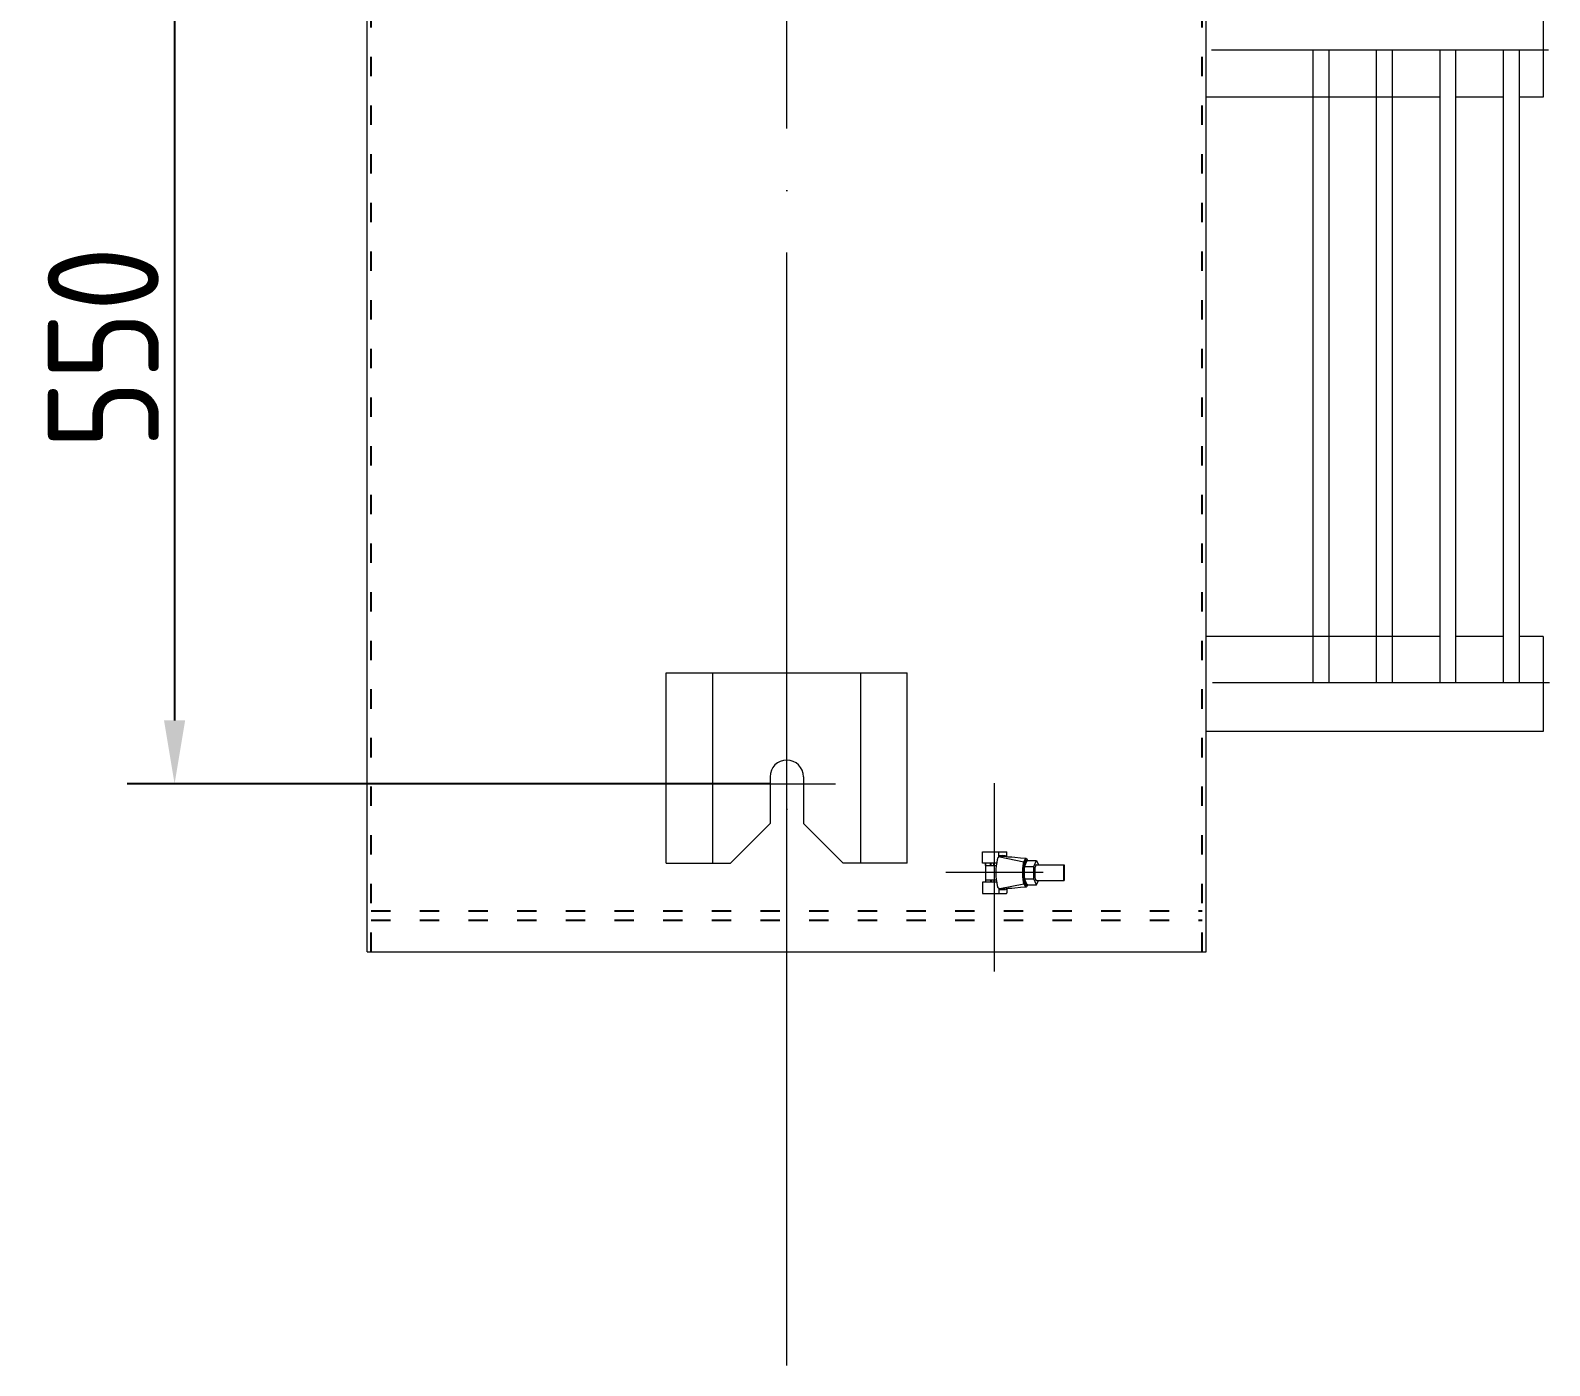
# Model space of a CAD drawing. Header units: millimetres. Extents: x 89051 to 218395, y -330386 to -125649.
# Drawn here: x 98969 to 99927, y -127918 to -127076 of the extents above; entities that cross this region are included whole.
import ezdxf

# ---------------------------------------------------------------- set-up
doc = ezdxf.new("R2010")
doc.units = ezdxf.units.MM
doc.header["$LTSCALE"] = 13
for name, pattern in [('1 实线', [0]), ('ACAD_ISO03W100', [1.18, 0.47, -0.71]), ('ACAD_ISO04W100', [30, 24, -3, 0, -3]), ('CENTER', [50.8, 31.75, -6.35, 6.35, -6.35])]:
    doc.linetypes.add(name, pattern=pattern)
doc.layers.get('0').update_dxf_attribs({"color": 1, "linetype": 'CENTER'})
for name, color, linetype in [('CORE', 5, 'Continuous'), ('PDF_Visible (ANSI)', 7, 'Continuous'), ('PDF_Visible Narrow (ANSI)', 7, 'Continuous'), ('粗实线', 4, 'Continuous')]:
    doc.layers.add(name, color=color, linetype=linetype)
doc.layers.add('标注、文本', color=3, linetype='Continuous', lineweight=25)
doc.styles.get("Standard").update_dxf_attribs({"font": 'gbenor.shx', "bigfont": 'gbcbig.shx'})
doc.dimstyles.new('1-15', dxfattribs={"dimscale": 20, "dimtxt": 3.5, "dimasz": 2, "dimexe": 1.5, "dimexo": 0.5, "dimgap": 0.5, "dimtad": 1, "dimtoh": 1, "dimdec": 1, "dimdsep": 46, "dimtxsty": 'Standard', "dimcen": 2.5, "dimclrd": 3, "dimclre": 3, "dimclrt": 3, "dimadec": 0, "dimazin": 2, "dimtfac": 1, "dimtdec": 1, "dimtmove": 0, "dimatfit": 2, "dimfxl": 1, "dimarcsym": 0})

# ---------------------------------------------------------------- blocks, each defined once
blk = doc.blocks.new('*D541')
at = {"layer": 'Defpoints', "color": 0, "transparency": 16777216}
for p in [(99445.89, -127001.08), (99059.9, -127551.08), (99445.89, -127551.08)]:
    blk.add_point(p, dxfattribs=at)
at = {"layer": '标注、文本', "color": 3, "lineweight": -2, "transparency": 16777216}
for p, q in [((99435.89, -127001.08), (99029.9, -127001.08)), ((99059.9, -127041.08), (99059.9, -127511.08)), ((99435.89, -127551.08), (99029.9, -127551.08))]:
    blk.add_line(p, q, dxfattribs=at)
at = {"layer": '标注、文本', "color": 3, "transparency": 16777216}
for points in [[(99053.24, -127041.08), (99066.57, -127041.08), (99059.9, -127001.08)], [(99053.24, -127511.08), (99066.57, -127511.08), (99059.9, -127551.08)]]:
    blk.add_solid(points, dxfattribs=at)
at = {"layer": '标注、文本', "color": 3, "transparency": 16777216, "insert": (99014.9, -127276.08), "char_height": 70, "attachment_point": 5, "rotation": 90}
blk.add_mtext('550', dxfattribs=at)

msp = doc.modelspace()

# ---------------------------------------------------------------- linework, layer by layer
at = {"color": 7, "linetype": '1 实线', "lineweight": 0}
for p, q in [((99181.39, -127657.08), (99181.39, -126927.95)), ((99710.39, -127657.08), (99710.39, -126927.95)), ((99922.89, -127058.1), (99922.89, -127118.1)), ((99777.89, -127487.28), (99777.89, -127088.29)), ((99787.89, -127088.29), (99777.89, -127088.29)), ((99787.89, -127487.28), (99787.89, -127088.29)), ((99817.89, -127487.28), (99817.89, -127088.29)), ((99827.89, -127088.29), (99817.89, -127088.29)), ((99827.89, -127487.28), (99827.89, -127088.29)), ((99857.89, -127487.28), (99857.89, -127088.29)), ((99867.89, -127088.29), (99857.89, -127088.29)), ((99867.89, -127487.28), (99867.89, -127088.29)), ((99897.89, -127487.28), (99897.89, -127088.29)), ((99907.89, -127088.29), (99897.89, -127088.29)), ((99907.89, -127487.28), (99907.89, -127088.29)), ((99857.89, -127118.1), (99710.39, -127118.1)), ((99897.89, -127118.1), (99867.89, -127118.1)), ((99922.89, -127118.1), (99907.89, -127118.1)), ((99857.89, -127458.1), (99710.39, -127458.1)), ((99897.89, -127458.1), (99867.89, -127458.1)), ((99922.89, -127458.1), (99907.89, -127458.1)), ((99922.89, -127458.1), (99922.89, -127518.1)), ((99369.89, -127481.08), (99521.9, -127481.08)), ((99369.89, -127601.08), (99369.89, -127481.08)), ((99399.22, -127601.08), (99399.22, -127481.08)), ((99492.57, -127601.08), (99492.57, -127481.08)), ((99521.9, -127601.08), (99521.9, -127481.08)), ((99787.89, -127487.28), (99777.89, -127487.28)), ((99827.89, -127487.28), (99817.89, -127487.28)), ((99867.89, -127487.28), (99857.89, -127487.28)), ((99907.89, -127487.28), (99897.89, -127487.28)), ((99922.89, -127518.1), (99710.39, -127518.1)), ((99435.39, -127546.58), (99435.39, -127576.08)), ((99456.39, -127546.58), (99456.39, -127576.08)), ((99410.39, -127601.08), (99435.39, -127576.08)), ((99481.39, -127601.08), (99456.39, -127576.08)), ((99369.89, -127601.08), (99410.39, -127601.08)), ((99369.89, -127601.08), (99410.39, -127601.08)), ((99521.9, -127601.08), (99481.39, -127601.08)), ((99521.9, -127601.08), (99481.39, -127601.08)), ((99181.39, -127657.08), (99710.39, -127657.08))]:
    msp.add_line(p, q, dxfattribs=at)
msp.add_arc((99445.89, -127546.58), 10.5, 0, 180, dxfattribs=at)
at = {"layer": 'CORE', "color": 0, "linetype": 'ByBlock'}
msp.add_line((99620.84, -127611.93), (99620.84, -127602.24), dxfattribs=at)
at = {"layer": 'PDF_Visible (ANSI)', "lineweight": 13}
for points in [[(99569.28, -127601.15), (99569.28, -127593.96), (99579.75, -127593.96)], [(99580.06, -127596.3), (99579.75, -127597.4), (99579.75, -127593.96), (99584.43, -127593.96)], [(99584.59, -127594.43), (99584.59, -127594.11), (99584.43, -127593.96)], [(99578.34, -127601.15), (99569.28, -127601.15)], [(99571.15, -127601.15), (99571.15, -127613.02)], [(99571.31, -127602.55), (99571.31, -127601.15)], [(99571.31, -127602.55), (99578.34, -127602.55)], [(99574.43, -127602.55), (99574.43, -127601.15)], [(99574.9, -127602.55), (99574.9, -127601.15)], [(99576.46, -127602.55), (99576.46, -127601.15)], [(99579.28, -127616.93), (99578.81, -127615.36), (99578.5, -127613.49), (99578.18, -127611.46), (99578.03, -127609.27), (99578.03, -127607.08), (99578.03, -127604.9), (99578.18, -127602.71), (99578.5, -127600.68), (99578.81, -127598.8), (99579.28, -127597.24)], [(99579.28, -127597.24), (99579.75, -127597.4)], [(99580.37, -127597.08), (99580.21, -127596.93), (99580.06, -127596.77), (99580.06, -127596.3)], [(99580.37, -127597.08), (99595.37, -127600.21), (99595.06, -127601.3), (99594.75, -127602.86), (99594.59, -127604.43), (99594.59, -127606.15), (99594.59, -127608.02), (99594.59, -127609.74), (99594.75, -127611.3), (99595.06, -127612.86), (99595.37, -127614.11)], [(99583.81, -127596.3), (99583.96, -127596.61), (99584.12, -127596.77), (99584.28, -127596.93), (99584.59, -127597.08)], [(99596.93, -127598.18), (99593.34, -127597.86), (99589.75, -127597.55), (99587.87, -127597.4), (99586.31, -127597.24), (99585.53, -127597.24), (99584.9, -127597.08), (99584.43, -127597.08), (99584.43, -127597.08)], [(99584.59, -127597.08), (99584.59, -127594.43)], [(99584.75, -127597.08), (99584.59, -127597.08)], [(99596.78, -127599.27), (99596.31, -127599.43), (99596, -127600.05), (99595.53, -127600.99), (99595.21, -127602.24), (99595.06, -127603.65), (99594.9, -127605.36), (99594.75, -127607.08), (99594.9, -127608.8), (99595.06, -127610.52), (99595.21, -127611.93), (99595.53, -127613.18), (99596, -127614.11), (99596.31, -127614.74), (99596.78, -127614.9), (99597.4, -127614.9)], [(99598.03, -127599.43), (99597.56, -127598.65), (99597.09, -127598.33), (99596.62, -127598.18), (99596.15, -127598.49), (99595.84, -127599.11), (99595.37, -127600.21)], [(99597.87, -127614.74), (99597.4, -127614.9), (99596.93, -127614.74), (99596.46, -127614.27), (99596.15, -127613.33), (99595.84, -127612.08), (99595.53, -127610.52), (99595.37, -127608.8), (99595.37, -127607.08), (99595.37, -127605.36), (99595.53, -127603.65), (99595.84, -127602.08), (99596.15, -127600.83), (99596.46, -127599.9), (99596.93, -127599.43), (99597.4, -127599.27), (99597.87, -127599.43)], [(99597.56, -127599.43), (99597.25, -127599.58), (99596.78, -127600.05), (99596.46, -127600.83), (99596.15, -127601.93), (99595.84, -127603.18), (99595.68, -127604.74), (99595.68, -127606.3), (99595.68, -127607.86), (99595.68, -127609.43), (99595.84, -127610.99), (99596.15, -127612.24), (99596.46, -127613.33), (99596.78, -127614.11), (99597.25, -127614.58), (99597.56, -127614.74)], [(99595.84, -127603.18), (99597.56, -127599.43), (99603.5, -127599.43), (99604.59, -127602.24)], [(99595.84, -127610.99), (99595.84, -127603.18), (99601.78, -127603.18), (99603.5, -127599.43)], [(99597.56, -127614.74), (99595.84, -127610.99), (99601.78, -127610.99), (99601.78, -127603.18)], [(99596.78, -127599.27), (99597.4, -127599.27)], [(99603.5, -127602.24), (99603.03, -127602.4), (99602.71, -127603.02), (99602.4, -127603.96), (99602.25, -127605.05), (99602.25, -127606.46), (99602.25, -127607.71), (99602.25, -127609.11), (99602.4, -127610.36), (99602.71, -127611.15), (99603.03, -127611.77), (99603.5, -127611.93), (99620.84, -127611.93)], [(99603.5, -127602.24), (99620.84, -127602.24)], [(99578.34, -127613.02), (99569.28, -127613.02), (99569.28, -127620.21)], [(99571.31, -127611.61), (99571.31, -127613.02)], [(99571.31, -127611.61), (99578.34, -127611.61)], [(99574.43, -127611.61), (99574.43, -127613.02)], [(99574.9, -127611.61), (99574.9, -127613.02)], [(99576.46, -127611.61), (99576.46, -127613.02)], [(99597.56, -127614.74), (99603.5, -127614.74), (99604.59, -127611.93)], [(99603.5, -127614.74), (99601.78, -127610.99)], [(99569.28, -127620.21), (99579.75, -127620.21)], [(99579.75, -127616.77), (99579.28, -127616.93)], [(99580.06, -127617.86), (99579.75, -127616.77)], [(99579.75, -127616.77), (99579.75, -127620.21), (99584.43, -127620.21)], [(99580.06, -127617.86), (99580.06, -127617.71), (99580.06, -127617.4), (99580.21, -127617.24), (99580.37, -127617.08)], [(99580.37, -127617.08), (99595.37, -127614.11)], [(99584.59, -127617.08), (99584.28, -127617.24), (99584.12, -127617.4), (99583.81, -127617.86)], [(99584.43, -127617.08), (99584.9, -127617.08), (99585.53, -127616.93), (99586.31, -127616.93), (99587.87, -127616.77), (99589.75, -127616.61), (99593.34, -127616.3), (99596.93, -127615.99)], [(99584.43, -127620.21), (99584.59, -127620.05), (99584.59, -127619.74)], [(99584.59, -127617.08), (99584.59, -127619.74)], [(99584.59, -127617.08), (99584.75, -127617.08)], [(99595.37, -127614.11), (99595.84, -127615.05), (99596.15, -127615.68), (99596.62, -127615.99), (99597.09, -127615.99), (99597.56, -127615.52), (99598.03, -127614.74)]]:
    msp.add_lwpolyline(points, dxfattribs=at)
at = {"layer": 'PDF_Visible Narrow (ANSI)', "lineweight": 13}
for points in [[(99580.06, -127596.3), (99581.93, -127596.15), (99583.81, -127596.3)], [(99584.59, -127597.08), (99582.56, -127596.93), (99580.37, -127597.08)], [(99583.81, -127617.86), (99581.93, -127618.02), (99580.06, -127617.86)], [(99580.37, -127617.08), (99582.56, -127617.24), (99584.59, -127617.08)]]:
    msp.add_lwpolyline(points, dxfattribs=at)
at = {"layer": '标注、文本', "color": 1, "linetype": 'ACAD_ISO04W100', "lineweight": 15}
for p, q in [((99445.89, -127917.99), (99445.89, -126936.3)), ((99926.34, -127088.29), (99713.84, -127088.29)), ((99445.89, -127629.85), (99445.89, -127466.3)), ((99926.95, -127487.28), (99714.45, -127487.28)), ((99415.17, -127551.08), (99476.62, -127551.08)), ((99576.89, -127669.47), (99576.89, -127550.69)), ((99576.89, -127620.21), (99576.89, -127589.5)), ((99607.62, -127607.08), (99546.17, -127607.08))]:
    msp.add_line(p, q, dxfattribs=at)
at = {"layer": '粗实线', "color": 2, "linetype": 'ACAD_ISO03W100', "ltscale": 2}
for p, q in [((99183.89, -127657.08), (99183.89, -126927.95)), ((99707.89, -127657.08), (99707.89, -126927.95)), ((99183.89, -127631.08), (99707.89, -127631.08)), ((99183.89, -127637.08), (99707.89, -127637.08))]:
    msp.add_line(p, q, dxfattribs=at)

# ---------------------------------------------------------------- dimensions: what is measured, and where the dimension line sits
at = {"layer": '标注、文本'}
dim = msp.add_linear_dim(base=(99059.9, -127551.08), p1=(99445.89, -127001.08), p2=(99445.89, -127551.08), angle=90, dimstyle='1-15', dxfattribs=at)
dim.commit()
dim.dimension.update_dxf_attribs({"geometry": '*D541', "text_midpoint": (99014.9, -127276.08)})

doc.saveas('drawing.dxf')
